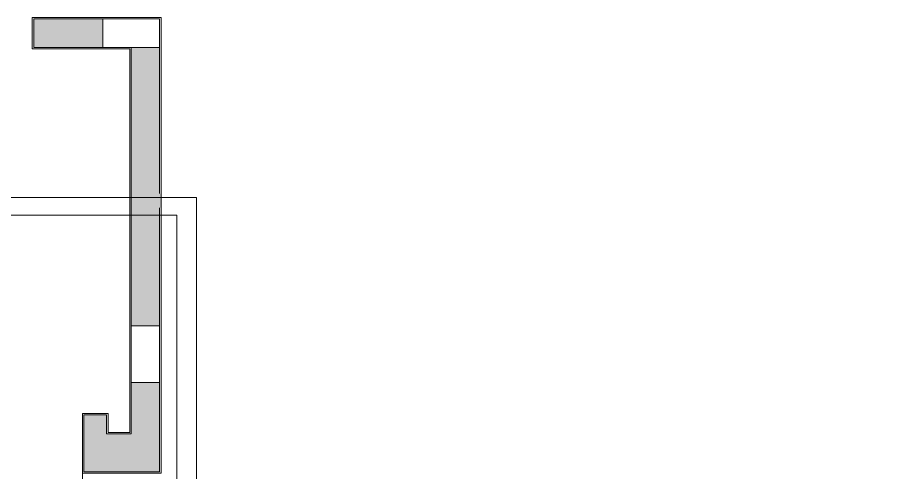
# Model space of a CAD drawing. Header units: inches. Extents: x -35 to 98, y -34 to 46.
# Drawn here: x 76.95 to 86.2, y -2.24 to 2.56 of the extents above; entities that cross this region are included whole.
import ezdxf

# ---------------------------------------------------------------- set-up
doc = ezdxf.new("R2010")
doc.units = ezdxf.units.IN
doc.header["$MEASUREMENT"] = 0
doc.layers.add('back_bone', color=30, linetype='Continuous', lineweight=9)
doc.layers.add('Estructura', color=8, linetype='Continuous', lineweight=9)

msp = doc.modelspace()

# ---------------------------------------------------------------- hatches: boundary and pattern name
at = {"layer": 'Estructura', "true_color": 0x636466}
for points in [[(77.1164, 2.5483), (77.1164, 2.2483), (77.847, 2.2483), (77.847, 2.5483)], [(78.462, 0.5533), (78.462, 0.7033), (78.447, 0.7033), (78.447, 2.2483), (78.147, 2.2483), (78.147, -0.6915), (78.447, -0.6915), (78.447, 0.5533)], [(78.147, -1.2915), (78.147, -1.8347), (77.902, -1.8347), (77.887, -1.8347), (77.887, -1.6347), (77.647, -1.6347), (77.647, -2.2347), (78.447, -2.2347), (78.447, -1.2915)]]:
    msp.add_hatch(color=251, dxfattribs=at).paths.add_polyline_path(points)

# ---------------------------------------------------------------- linework, layer by layer
at = {"layer": 'back_bone'}
for points in [[(40.5432, 33.4458), (64.1946, 33.4551), (64.4775, 33.3471), (68.9903, 33.3471), (68.9903, 28.1131), (77.0264, 25.0193), (85.5668, 23.0473), (89.0685, 12.3683), (75.4255, 11.7776), (75.4255, 0.6632), (78.8377, 0.6632), (78.8377, -4.5626)], [(78.6299, -4.4946), (78.6299, 0.4767), (75.244, 0.4767), (75.244, 11.7179), (75.244, 11.7179)]]:
    msp.add_lwpolyline(points, dxfattribs=at)
at = {"layer": 'Estructura', "color": 251, "true_color": 0x636466}
for p, q in [((78.147, 2.2483), (78.147, -0.6915)), ((78.447, 2.2483), (78.147, 2.2483)), ((78.447, 2.2483), (78.447, 0.7033)), ((78.462, 0.5383), (78.462, 0.7181)), ((78.447, -0.6915), (78.447, 0.5533)), ((78.447, -0.6915), (78.147, -0.6915)), ((78.147, -1.2915), (78.147, -1.8347)), ((78.147, -1.2915), (78.447, -1.2915)), ((78.447, -1.2915), (78.447, -2.2347)), ((77.647, -2.2347), (77.647, -1.6347)), ((77.647, -1.6347), (77.887, -1.6347)), ((77.887, -1.8347), (77.887, -1.6347)), ((77.8872, -1.8347), (78.147, -1.8347)), ((78.147, -1.8347), (77.902, -1.8347)), ((78.447, -2.2347), (77.647, -2.2347))]:
    msp.add_line(p, q, dxfattribs=at)
msp.add_lwpolyline([(77.1014, 2.5633), (77.1014, 2.2333), (78.132, 2.2333), (78.1318, -1.8197), (77.902, -1.8197), (77.902, -1.6197), (77.632, -1.6197), (77.6319, -4.8497), (77.902, -4.8497), (77.902, -4.6497), (78.072, -4.6497), (78.072, -4.8497), (78.297, -4.8497), (78.297, -6.9765), (78.132, -6.9765), (78.132, -7.7852), (81.1241, -11.4158), (81.4325, -11.1617), (81.9933, -11.8422, 0.416799), (86.2367, -12.2326), (90.3215, -8.8055, 0.158346), (96.7079, 1.4116), (96.7079, 1.4116, 0.097848), (96.8326, 3.9285)], format="xyb", dxfattribs=at)
msp.add_lwpolyline([(78.462, 0.7181), (78.462, 0.7181), (78.462, 2.5633), (77.1014, 2.5633), (77.1014, 2.2333), (78.132, 2.2334), (78.132, -1.8197), (77.902, -1.8197), (77.902, -1.6197), (77.632, -1.6197), (77.632, -2.2497), (78.462, -2.2497), (78.462, 0.5383)], dxfattribs=at)
for points in [[(77.847, 2.5483), (77.1164, 2.5483), (77.1164, 2.2483), (77.847, 2.2483)], [(78.447, 2.2483), (78.447, 2.5483), (77.847, 2.5483), (77.847, 2.2483)], [(78.147, -1.2915), (78.447, -1.2915), (78.447, -0.6915), (78.147, -0.6915)]]:
    msp.add_lwpolyline(points, close=True, dxfattribs=at)

doc.saveas('drawing.dxf')
